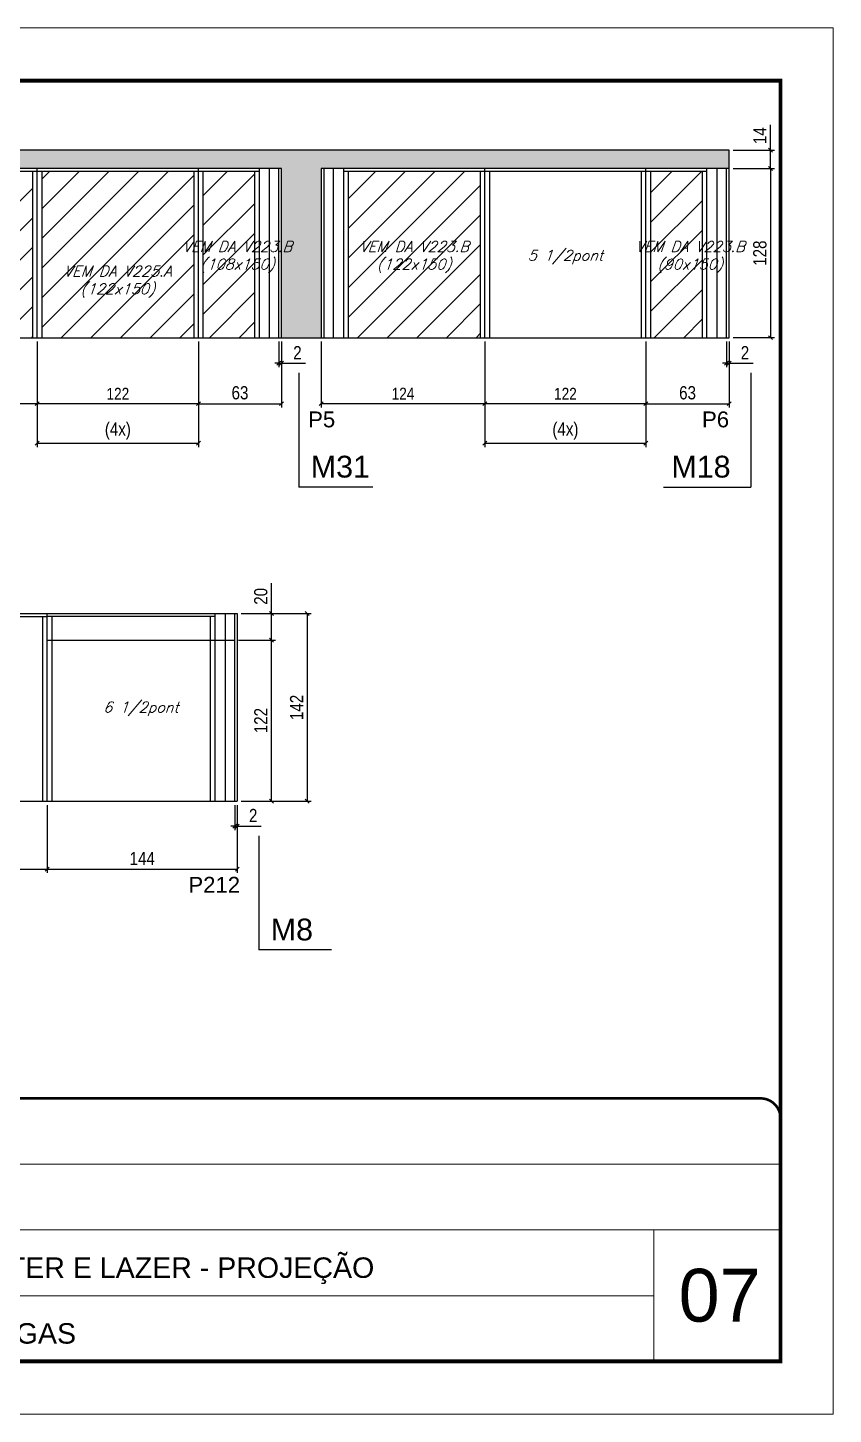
# Model space of a CAD drawing. Extents: x 13154 to 22413, y 1253 to 30260.
# Drawn here: x 17213 to 17823, y 27671 to 28721 of the extents above; entities that cross this region are included whole.
import ezdxf

# ---------------------------------------------------------------- set-up
doc = ezdxf.new("R2010")
doc.units = 0
doc.linetypes.add('CONTINUO', pattern=[0])
doc.linetypes.add('DASHED', pattern=[0.75, 0.5, -0.25])
for name, color, linetype in [('5', 5, 'Continuous'), ('COTA', 241, 'Continuous'), ('NOMENCLATURA', 7, 'Continuous'), ('Painéis', 200, 'Continuous'), ('SARR_2.2x7', 40, 'Continuous'), ('SARR_3.5x7', 81, 'Continuous'), ('texto', 7, 'Continuous')]:
    doc.layers.add(name, color=color, linetype=linetype)
for name, color, linetype, lineweight in [('CARIMBO', 255, 'Continuous', 9), ('Folhas', 255, 'Continuous', 9), ('Hachura', 251, 'Continuous', 9), ('SARRAFO DE PRESSAO', 251, 'DASHED', 9)]:
    doc.layers.add(name, color=color, linetype=linetype, lineweight=lineweight)
doc.styles.add('ARIAL', font='arial.ttf')
doc.styles.add('COTA TECNICA', font='techl___.ttf', dxfattribs={"height": 10})
doc.styles.add('COTA TECNICA-50', font='techl___.ttf', dxfattribs={"height": 9})
doc.styles.add('Romans', font='romans.shx')
doc.styles.get("Standard").update_dxf_attribs({"font": 'arial.ttf'})
doc.dimstyles.new('COTA PAINEL-50', dxfattribs={"dimtxt": 9, "dimasz": 3, "dimexe": 3, "dimexo": 3, "dimgap": 3, "dimtad": 1, "dimdec": 1, "dimzin": 12, "dimdsep": 46, "dimtxsty": 'COTA TECNICA-50', "dimblk1": 'OBLIQUE', "dimblk2": 'OBLIQUE', "dimsah": 1, "dimcen": 0.9, "dimclrd": 4, "dimclre": 4, "dimclrt": 240, "dimadec": 1, "dimazin": 3, "dimtfac": 1, "dimtdec": 1, "dimtmove": 0, "dimatfit": 3, "dimfxl": 1, "dimtolj": 1, "dimtzin": 12, "dimarcsym": 0})
doc.dimstyles.new('PAINEL', dxfattribs={"dimtxt": 10, "dimasz": 3, "dimexe": 3, "dimexo": 3, "dimgap": 3, "dimtad": 1, "dimdec": 1, "dimzin": 12, "dimdsep": 46, "dimtxsty": 'COTA TECNICA', "dimblk1": 'OBLIQUE', "dimblk2": 'OBLIQUE', "dimsah": 1, "dimcen": 0.9, "dimclrd": 4, "dimclre": 4, "dimclrt": 240, "dimadec": 1, "dimazin": 3, "dimtfac": 1, "dimtdec": 1, "dimtmove": 0, "dimatfit": 3, "dimfxl": 1, "dimtolj": 1, "dimtzin": 12, "dimarcsym": 0})

# ---------------------------------------------------------------- blocks, each defined once
blk = doc.blocks.new('9999999999')
at = {"color": 30, "linetype": 'CONTINUO'}
for p, q in [((98564.6, 34379.6), (99584, 34379.6)), ((98564.6, 34329.8), (99488, 34329.8)), ((99584, 34329.8), (99488, 34329.8)), ((99488, 34329.8), (99488, 34230.2)), ((98564.6, 34280), (99488, 34280))]:
    blk.add_line(p, q, dxfattribs=at)
at = {"color": 30, "linetype": 'CONTINUO', "const_width": 2}
blk.add_lwpolyline([(99584, 34230.2), (99584, 34414.4, 0.414214), (99569, 34429.4), (98229, 34429.4, 0.414214), (98214, 34414.4), (98214, 34245.2, 0.414214), (98229, 34230.2), (99584, 34230.2)], format="xyb", dxfattribs=at)
at = {"layer": 'Folhas'}
blk.add_lwpolyline([(98139, 34190.2), (99624, 34190.2), (99624, 35240.2), (98139, 35240.2)], close=True, dxfattribs=at)
at = {"layer": 'Folhas', "color": 30, "const_width": 3}
blk.add_lwpolyline([(98214, 34230.2), (99584, 34230.2), (99584, 35200.2), (98214, 35200.2)], close=True, dxfattribs=at)
at = {"color": 7, "linetype": 'Continuous', "ltscale": 5, "style": 'ARIAL'}
for s, p in [('BUSINESS CENTER E LAZER - PROJEÇÃO', (98837.7, 34293.5)), ('LATERAIS DE VIGAS', (98837.7, 34243.7))]:
    blk.add_text(s, height=15.483, dxfattribs=at).set_placement(p)
blk = doc.blocks.new('_Oblique')
at = {"color": 0, "linetype": 'ByBlock', "lineweight": -2}
blk.add_line((-0.5, -0.5), (0.5, 0.5), dxfattribs=at)
blk = doc.blocks.new('*D272')
at = {"layer": 'COTA', "color": 4, "linetype": 'ByBlock', "lineweight": -2, "transparency": 16777216}
for p, q in [((17220, 28482.9), (17220, 28432.9)), ((17342, 28482.9), (17342, 28432.9)), ((17342, 28435.9), (17220, 28435.9))]:
    blk.add_line(p, q, dxfattribs=at)
at = {"layer": 'Defpoints', "color": 0, "linetype": 'ByBlock', "transparency": 16777216}
for p in [(17220, 28485.9), (17342, 28485.9), (17220, 28435.9)]:
    blk.add_point(p, dxfattribs=at)
at = {"layer": 'COTA', "color": 4, "linetype": 'ByBlock', "lineweight": -2, "transparency": 16777216, "xscale": 3, "yscale": 3, "zscale": 3, "rotation": 180}
blk.add_blockref('_Oblique', (17220, 28435.9), dxfattribs=at)
at = {"layer": 'COTA', "color": 4, "linetype": 'ByBlock', "lineweight": -2, "transparency": 16777216, "xscale": 3, "yscale": 3, "zscale": 3}
blk.add_blockref('_Oblique', (17342, 28435.9), dxfattribs=at)
at = {"layer": 'COTA', "color": 240, "linetype": 'ByBlock', "transparency": 16777216, "insert": (17281, 28443.4), "char_height": 9, "attachment_point": 5, "style": 'COTA TECNICA-50'}
blk.add_mtext('\\A1;122', dxfattribs=at)
blk = doc.blocks.new('*D1305')
at = {"layer": 'COTA', "color": 4, "linetype": 'ByBlock', "lineweight": -2, "transparency": 16777216}
for p, q in [((17096, 28482.9), (17096, 28432.9)), ((17220, 28482.9), (17220, 28432.9)), ((17220, 28435.9), (17096, 28435.9))]:
    blk.add_line(p, q, dxfattribs=at)
at = {"layer": 'Defpoints', "color": 0, "linetype": 'ByBlock', "transparency": 16777216}
for p in [(17096, 28485.9), (17220, 28485.9), (17096, 28435.9)]:
    blk.add_point(p, dxfattribs=at)
at = {"layer": 'COTA', "color": 4, "linetype": 'ByBlock', "lineweight": -2, "transparency": 16777216, "xscale": 3, "yscale": 3, "zscale": 3, "rotation": 180}
blk.add_blockref('_Oblique', (17096, 28435.9), dxfattribs=at)
at = {"layer": 'COTA', "color": 4, "linetype": 'ByBlock', "lineweight": -2, "transparency": 16777216, "xscale": 3, "yscale": 3, "zscale": 3}
blk.add_blockref('_Oblique', (17220, 28435.9), dxfattribs=at)
at = {"layer": 'COTA', "color": 240, "linetype": 'ByBlock', "transparency": 16777216, "insert": (17158, 28443.5), "char_height": 9, "attachment_point": 5, "style": 'COTA TECNICA-50'}
blk.add_mtext('\\A1;124', dxfattribs=at)
blk = doc.blocks.new('*D1306')
at = {"layer": 'COTA', "color": 4, "linetype": 'ByBlock', "lineweight": -2, "transparency": 16777216}
for p, q in [((17342, 28482.9), (17342, 28432.9)), ((17405, 28482.9), (17405, 28432.9)), ((17342, 28435.9), (17405, 28435.9))]:
    blk.add_line(p, q, dxfattribs=at)
at = {"layer": 'Defpoints', "color": 0, "linetype": 'ByBlock', "transparency": 16777216}
for p in [(17342, 28485.9), (17405, 28485.9), (17405, 28435.9)]:
    blk.add_point(p, dxfattribs=at)
at = {"layer": 'COTA', "color": 4, "linetype": 'ByBlock', "lineweight": -2, "transparency": 16777216, "xscale": 3, "yscale": 3, "zscale": 3, "rotation": 180}
blk.add_blockref('_Oblique', (17342, 28435.9), dxfattribs=at)
at = {"layer": 'COTA', "color": 4, "linetype": 'ByBlock', "lineweight": -2, "transparency": 16777216, "xscale": 3, "yscale": 3, "zscale": 3}
blk.add_blockref('_Oblique', (17405, 28435.9), dxfattribs=at)
at = {"layer": 'COTA', "color": 240, "linetype": 'ByBlock', "transparency": 16777216, "insert": (17373.5, 28444.1), "char_height": 10, "attachment_point": 5, "style": 'COTA TECNICA'}
blk.add_mtext('\\A1;63', dxfattribs=at)
blk = doc.blocks.new('*D1307')
at = {"layer": 'COTA', "color": 4, "linetype": 'ByBlock', "lineweight": -2, "transparency": 16777216}
for p, q in [((17220, 28482.9), (17220, 28403)), ((17342, 28482.9), (17342, 28403)), ((17220, 28406), (17342, 28406))]:
    blk.add_line(p, q, dxfattribs=at)
at = {"layer": 'Defpoints', "color": 0, "linetype": 'ByBlock', "transparency": 16777216}
for p in [(17220, 28485.9), (17342, 28485.9), (17342, 28406)]:
    blk.add_point(p, dxfattribs=at)
at = {"layer": 'COTA', "color": 4, "linetype": 'ByBlock', "lineweight": -2, "transparency": 16777216, "xscale": 3, "yscale": 3, "zscale": 3, "rotation": 180}
blk.add_blockref('_Oblique', (17220, 28406), dxfattribs=at)
at = {"layer": 'COTA', "color": 4, "linetype": 'ByBlock', "lineweight": -2, "transparency": 16777216, "xscale": 3, "yscale": 3, "zscale": 3}
blk.add_blockref('_Oblique', (17342, 28406), dxfattribs=at)
at = {"layer": 'COTA', "color": 240, "linetype": 'ByBlock', "transparency": 16777216, "insert": (17281, 28415.2), "char_height": 10, "attachment_point": 5, "style": 'COTA TECNICA'}
blk.add_mtext('\\A1;(4x)', dxfattribs=at)
blk = doc.blocks.new('*D245')
at = {"layer": 'COTA', "color": 4, "linetype": 'ByBlock', "lineweight": -2, "transparency": 16777216}
for p, q in [((17559, 28482.9), (17559, 28432.9)), ((17681, 28482.9), (17681, 28432.9)), ((17681, 28435.9), (17559, 28435.9))]:
    blk.add_line(p, q, dxfattribs=at)
at = {"layer": 'Defpoints', "color": 0, "linetype": 'ByBlock', "transparency": 16777216}
for p in [(17559, 28485.9), (17681, 28485.9), (17559, 28435.9)]:
    blk.add_point(p, dxfattribs=at)
at = {"layer": 'COTA', "color": 4, "linetype": 'ByBlock', "lineweight": -2, "transparency": 16777216, "xscale": 3, "yscale": 3, "zscale": 3, "rotation": 180}
blk.add_blockref('_Oblique', (17559, 28435.9), dxfattribs=at)
at = {"layer": 'COTA', "color": 4, "linetype": 'ByBlock', "lineweight": -2, "transparency": 16777216, "xscale": 3, "yscale": 3, "zscale": 3}
blk.add_blockref('_Oblique', (17681, 28435.9), dxfattribs=at)
at = {"layer": 'COTA', "color": 240, "linetype": 'ByBlock', "transparency": 16777216, "insert": (17620, 28443.4), "char_height": 9, "attachment_point": 5, "style": 'COTA TECNICA-50'}
blk.add_mtext('\\A1;122', dxfattribs=at)
blk = doc.blocks.new('*D1309')
at = {"layer": 'COTA', "color": 4, "linetype": 'ByBlock', "lineweight": -2, "transparency": 16777216}
for p, q in [((17435, 28482.9), (17435, 28432.9)), ((17559, 28482.9), (17559, 28432.9)), ((17559, 28435.9), (17435, 28435.9))]:
    blk.add_line(p, q, dxfattribs=at)
at = {"layer": 'Defpoints', "color": 0, "linetype": 'ByBlock', "transparency": 16777216}
for p in [(17435, 28485.9), (17559, 28485.9), (17435, 28435.9)]:
    blk.add_point(p, dxfattribs=at)
at = {"layer": 'COTA', "color": 4, "linetype": 'ByBlock', "lineweight": -2, "transparency": 16777216, "xscale": 3, "yscale": 3, "zscale": 3, "rotation": 180}
blk.add_blockref('_Oblique', (17435, 28435.9), dxfattribs=at)
at = {"layer": 'COTA', "color": 4, "linetype": 'ByBlock', "lineweight": -2, "transparency": 16777216, "xscale": 3, "yscale": 3, "zscale": 3}
blk.add_blockref('_Oblique', (17559, 28435.9), dxfattribs=at)
at = {"layer": 'COTA', "color": 240, "linetype": 'ByBlock', "transparency": 16777216, "insert": (17497, 28443.5), "char_height": 9, "attachment_point": 5, "style": 'COTA TECNICA-50'}
blk.add_mtext('\\A1;124', dxfattribs=at)
blk = doc.blocks.new('*D1310')
at = {"layer": 'COTA', "color": 4, "linetype": 'ByBlock', "lineweight": -2, "transparency": 16777216}
for p, q in [((17681, 28482.9), (17681, 28432.9)), ((17744, 28482.9), (17744, 28432.9)), ((17681, 28435.9), (17744, 28435.9))]:
    blk.add_line(p, q, dxfattribs=at)
at = {"layer": 'Defpoints', "color": 0, "linetype": 'ByBlock', "transparency": 16777216}
for p in [(17681, 28485.9), (17744, 28485.9), (17744, 28435.9)]:
    blk.add_point(p, dxfattribs=at)
at = {"layer": 'COTA', "color": 4, "linetype": 'ByBlock', "lineweight": -2, "transparency": 16777216, "xscale": 3, "yscale": 3, "zscale": 3, "rotation": 180}
blk.add_blockref('_Oblique', (17681, 28435.9), dxfattribs=at)
at = {"layer": 'COTA', "color": 4, "linetype": 'ByBlock', "lineweight": -2, "transparency": 16777216, "xscale": 3, "yscale": 3, "zscale": 3}
blk.add_blockref('_Oblique', (17744, 28435.9), dxfattribs=at)
at = {"layer": 'COTA', "color": 240, "linetype": 'ByBlock', "transparency": 16777216, "insert": (17712.5, 28444.1), "char_height": 10, "attachment_point": 5, "style": 'COTA TECNICA'}
blk.add_mtext('\\A1;63', dxfattribs=at)
blk = doc.blocks.new('*D1311')
at = {"layer": 'COTA', "color": 4, "linetype": 'ByBlock', "lineweight": -2, "transparency": 16777216}
for p, q in [((17559, 28482.9), (17559, 28403)), ((17681, 28482.9), (17681, 28403)), ((17559, 28406), (17681, 28406))]:
    blk.add_line(p, q, dxfattribs=at)
at = {"layer": 'Defpoints', "color": 0, "linetype": 'ByBlock', "transparency": 16777216}
for p in [(17559, 28485.9), (17681, 28485.9), (17681, 28406)]:
    blk.add_point(p, dxfattribs=at)
at = {"layer": 'COTA', "color": 4, "linetype": 'ByBlock', "lineweight": -2, "transparency": 16777216, "xscale": 3, "yscale": 3, "zscale": 3, "rotation": 180}
blk.add_blockref('_Oblique', (17559, 28406), dxfattribs=at)
at = {"layer": 'COTA', "color": 4, "linetype": 'ByBlock', "lineweight": -2, "transparency": 16777216, "xscale": 3, "yscale": 3, "zscale": 3}
blk.add_blockref('_Oblique', (17681, 28406), dxfattribs=at)
at = {"layer": 'COTA', "color": 240, "linetype": 'ByBlock', "transparency": 16777216, "insert": (17620, 28415.2), "char_height": 10, "attachment_point": 5, "style": 'COTA TECNICA'}
blk.add_mtext('\\A1;(4x)', dxfattribs=at)
blk = doc.blocks.new('*D246')
at = {"layer": 'COTA', "color": 4, "linetype": 'ByBlock', "lineweight": -2, "transparency": 16777216}
for p, q in [((17742, 28482.9), (17742, 28463.5)), ((17744, 28482.9), (17744, 28463.5)), ((17742, 28466.5), (17739, 28466.5)), ((17742, 28466.5), (17744, 28466.5)), ((17744, 28466.5), (17762.1, 28466.5))]:
    blk.add_line(p, q, dxfattribs=at)
at = {"layer": 'Defpoints', "color": 0, "linetype": 'ByBlock', "transparency": 16777216}
for p in [(17742, 28485.9), (17744, 28485.9), (17744, 28466.5)]:
    blk.add_point(p, dxfattribs=at)
at = {"layer": 'COTA', "color": 4, "linetype": 'ByBlock', "lineweight": -2, "transparency": 16777216, "xscale": 3, "yscale": 3, "zscale": 3}
blk.add_blockref('_Oblique', (17742, 28466.5), dxfattribs=at)
at = {"layer": 'COTA', "color": 4, "linetype": 'ByBlock', "lineweight": -2, "transparency": 16777216, "xscale": 3, "yscale": 3, "zscale": 3, "rotation": 180}
blk.add_blockref('_Oblique', (17744, 28466.5), dxfattribs=at)
at = {"layer": 'COTA', "color": 240, "linetype": 'ByBlock', "transparency": 16777216, "insert": (17756, 28474.5), "char_height": 10, "attachment_point": 5, "style": 'COTA TECNICA'}
blk.add_mtext('\\A1;2', dxfattribs=at)
blk = doc.blocks.new('*D1312')
at = {"layer": 'COTA', "color": 4, "linetype": 'ByBlock', "lineweight": -2, "transparency": 16777216}
for p, q in [((17747, 28613.9), (17778.4, 28613.9)), ((17775.4, 28613.9), (17775.4, 28485.9)), ((17747, 28485.9), (17778.4, 28485.9))]:
    blk.add_line(p, q, dxfattribs=at)
at = {"layer": 'Defpoints', "color": 0, "linetype": 'ByBlock', "transparency": 16777216}
for p in [(17744, 28613.9), (17744, 28485.9), (17775.4, 28485.9)]:
    blk.add_point(p, dxfattribs=at)
at = {"layer": 'COTA', "color": 4, "linetype": 'ByBlock', "lineweight": -2, "transparency": 16777216, "xscale": 3, "yscale": 3, "zscale": 3}
for p, rotation in [((17775.4, 28613.9), 90), ((17775.4, 28485.9), 270)]:
    blk.add_blockref('_Oblique', p, dxfattribs=dict(at, rotation=rotation))
at = {"layer": 'COTA', "color": 240, "linetype": 'ByBlock', "transparency": 16777216, "insert": (17767.3, 28549.9), "char_height": 10, "attachment_point": 5, "rotation": 90, "style": 'COTA TECNICA'}
blk.add_mtext('\\A1;128', dxfattribs=at)
blk = doc.blocks.new('*D1313')
at = {"layer": 'COTA', "color": 4, "linetype": 'ByBlock', "lineweight": -2, "transparency": 16777216}
for p, q in [((17775.4, 28627.9), (17775.4, 28647)), ((17747, 28627.9), (17778.4, 28627.9)), ((17775.4, 28613.9), (17775.4, 28627.9)), ((17747, 28613.9), (17778.4, 28613.9))]:
    blk.add_line(p, q, dxfattribs=at)
at = {"layer": 'Defpoints', "color": 0, "linetype": 'ByBlock', "transparency": 16777216}
for p in [(17744, 28627.9), (17775.4, 28627.9), (17744, 28613.9)]:
    blk.add_point(p, dxfattribs=at)
at = {"layer": 'COTA', "color": 4, "linetype": 'ByBlock', "lineweight": -2, "transparency": 16777216, "xscale": 3, "yscale": 3, "zscale": 3}
for p, rotation in [((17775.4, 28627.9), 90), ((17775.4, 28613.9), 270)]:
    blk.add_blockref('_Oblique', p, dxfattribs=dict(at, rotation=rotation))
at = {"layer": 'COTA', "color": 240, "linetype": 'ByBlock', "transparency": 16777216, "insert": (17767.3, 28638.9), "char_height": 10, "attachment_point": 5, "rotation": 90, "style": 'COTA TECNICA'}
blk.add_mtext('\\A1;14', dxfattribs=at)
blk = doc.blocks.new('*D247')
at = {"layer": 'COTA', "color": 4, "linetype": 'ByBlock', "lineweight": -2, "transparency": 16777216}
for p, q in [((17403, 28482.9), (17403, 28463.5)), ((17405, 28482.9), (17405, 28463.5)), ((17403, 28466.5), (17400, 28466.5)), ((17403, 28466.5), (17405, 28466.5)), ((17405, 28466.5), (17423.1, 28466.5))]:
    blk.add_line(p, q, dxfattribs=at)
at = {"layer": 'Defpoints', "color": 0, "linetype": 'ByBlock', "transparency": 16777216}
for p in [(17403, 28485.9), (17405, 28485.9), (17405, 28466.5)]:
    blk.add_point(p, dxfattribs=at)
at = {"layer": 'COTA', "color": 4, "linetype": 'ByBlock', "lineweight": -2, "transparency": 16777216, "xscale": 3, "yscale": 3, "zscale": 3}
blk.add_blockref('_Oblique', (17403, 28466.5), dxfattribs=at)
at = {"layer": 'COTA', "color": 4, "linetype": 'ByBlock', "lineweight": -2, "transparency": 16777216, "xscale": 3, "yscale": 3, "zscale": 3, "rotation": 180}
blk.add_blockref('_Oblique', (17405, 28466.5), dxfattribs=at)
at = {"layer": 'COTA', "color": 240, "linetype": 'ByBlock', "transparency": 16777216, "insert": (17417, 28474.5), "char_height": 10, "attachment_point": 5, "style": 'COTA TECNICA'}
blk.add_mtext('\\A1;2', dxfattribs=at)
blk = doc.blocks.new('*D1344')
at = {"layer": 'COTA', "color": 4, "linetype": 'ByBlock', "lineweight": -2, "transparency": 16777216}
for p, q in [((17105.5, 28131.9), (17105.5, 28080.5)), ((17227.5, 28131.9), (17227.5, 28080.5)), ((17105.5, 28083.5), (17227.5, 28083.5))]:
    blk.add_line(p, q, dxfattribs=at)
at = {"layer": 'Defpoints', "color": 0, "linetype": 'ByBlock', "transparency": 16777216}
for p in [(17105.5, 28134.9), (17227.5, 28134.9), (17227.5, 28083.5)]:
    blk.add_point(p, dxfattribs=at)
at = {"layer": 'COTA', "color": 4, "linetype": 'ByBlock', "lineweight": -2, "transparency": 16777216, "xscale": 3, "yscale": 3, "zscale": 3, "rotation": 180}
blk.add_blockref('_Oblique', (17105.5, 28083.5), dxfattribs=at)
at = {"layer": 'COTA', "color": 4, "linetype": 'ByBlock', "lineweight": -2, "transparency": 16777216, "xscale": 3, "yscale": 3, "zscale": 3}
blk.add_blockref('_Oblique', (17227.5, 28083.5), dxfattribs=at)
at = {"layer": 'COTA', "color": 240, "linetype": 'ByBlock', "transparency": 16777216, "insert": (17166.5, 28091.5), "char_height": 10, "attachment_point": 5, "style": 'COTA TECNICA'}
blk.add_mtext('\\A1;122', dxfattribs=at)
blk = doc.blocks.new('*D1345')
at = {"layer": 'COTA', "color": 4, "linetype": 'ByBlock', "lineweight": -2, "transparency": 16777216}
for p, q in [((17227.5, 28131.9), (17227.5, 28080.5)), ((17371.5, 28131.9), (17371.5, 28080.5)), ((17227.5, 28083.5), (17371.5, 28083.5))]:
    blk.add_line(p, q, dxfattribs=at)
at = {"layer": 'Defpoints', "color": 0, "linetype": 'ByBlock', "transparency": 16777216}
for p in [(17227.5, 28134.9), (17371.5, 28134.9), (17371.5, 28083.5)]:
    blk.add_point(p, dxfattribs=at)
at = {"layer": 'COTA', "color": 4, "linetype": 'ByBlock', "lineweight": -2, "transparency": 16777216, "xscale": 3, "yscale": 3, "zscale": 3, "rotation": 180}
blk.add_blockref('_Oblique', (17227.5, 28083.5), dxfattribs=at)
at = {"layer": 'COTA', "color": 4, "linetype": 'ByBlock', "lineweight": -2, "transparency": 16777216, "xscale": 3, "yscale": 3, "zscale": 3}
blk.add_blockref('_Oblique', (17371.5, 28083.5), dxfattribs=at)
at = {"layer": 'COTA', "color": 240, "linetype": 'ByBlock', "transparency": 16777216, "insert": (17299.5, 28091.5), "char_height": 10, "attachment_point": 5, "style": 'COTA TECNICA'}
blk.add_mtext('\\A1;144', dxfattribs=at)
blk = doc.blocks.new('*D1346')
at = {"layer": 'COTA', "color": 4, "linetype": 'ByBlock', "lineweight": -2, "transparency": 16777216}
for p, q in [((17374.5, 28276.9), (17427.5, 28276.9)), ((17424.5, 28276.9), (17424.5, 28134.9)), ((17374.5, 28134.9), (17427.5, 28134.9))]:
    blk.add_line(p, q, dxfattribs=at)
at = {"layer": 'Defpoints', "color": 0, "linetype": 'ByBlock', "transparency": 16777216}
for p in [(17371.5, 28276.9), (17371.5, 28134.9), (17424.5, 28134.9)]:
    blk.add_point(p, dxfattribs=at)
at = {"layer": 'COTA', "color": 4, "linetype": 'ByBlock', "lineweight": -2, "transparency": 16777216, "xscale": 3, "yscale": 3, "zscale": 3}
for p, rotation in [((17424.5, 28276.9), 90), ((17424.5, 28134.9), 270)]:
    blk.add_blockref('_Oblique', p, dxfattribs=dict(at, rotation=rotation))
at = {"layer": 'COTA', "color": 240, "linetype": 'ByBlock', "transparency": 16777216, "insert": (17416.4, 28205.9), "char_height": 10, "attachment_point": 5, "rotation": 90, "style": 'COTA TECNICA'}
blk.add_mtext('\\A1;142', dxfattribs=at)
blk = doc.blocks.new('*D1347')
at = {"layer": 'COTA', "color": 4, "linetype": 'ByBlock', "lineweight": -2, "transparency": 16777216}
for p, q in [((17372.5, 28256.9), (17400.4, 28256.9)), ((17397.4, 28134.9), (17397.4, 28256.9)), ((17374.5, 28134.9), (17400.4, 28134.9))]:
    blk.add_line(p, q, dxfattribs=at)
at = {"layer": 'Defpoints', "color": 0, "linetype": 'ByBlock', "transparency": 16777216}
for p in [(17369.5, 28256.9), (17397.4, 28256.9), (17371.5, 28134.9)]:
    blk.add_point(p, dxfattribs=at)
at = {"layer": 'COTA', "color": 4, "linetype": 'ByBlock', "lineweight": -2, "transparency": 16777216, "xscale": 3, "yscale": 3, "zscale": 3}
for p, rotation in [((17397.4, 28256.9), 90), ((17397.4, 28134.9), 270)]:
    blk.add_blockref('_Oblique', p, dxfattribs=dict(at, rotation=rotation))
at = {"layer": 'COTA', "color": 240, "linetype": 'ByBlock', "transparency": 16777216, "insert": (17389.3, 28195.9), "char_height": 10, "attachment_point": 5, "rotation": 90, "style": 'COTA TECNICA'}
blk.add_mtext('\\A1;122', dxfattribs=at)
blk = doc.blocks.new('*D1348')
at = {"layer": 'COTA', "color": 4, "linetype": 'ByBlock', "lineweight": -2, "transparency": 16777216}
for p, q in [((17397.4, 28276.9), (17397.4, 28300.1)), ((17374.5, 28276.9), (17400.4, 28276.9)), ((17397.4, 28256.9), (17397.4, 28276.9)), ((17372.5, 28256.9), (17400.4, 28256.9))]:
    blk.add_line(p, q, dxfattribs=at)
at = {"layer": 'Defpoints', "color": 0, "linetype": 'ByBlock', "transparency": 16777216}
for p in [(17371.5, 28276.9), (17397.4, 28276.9), (17369.5, 28256.9)]:
    blk.add_point(p, dxfattribs=at)
at = {"layer": 'COTA', "color": 4, "linetype": 'ByBlock', "lineweight": -2, "transparency": 16777216, "xscale": 3, "yscale": 3, "zscale": 3}
for p, rotation in [((17397.4, 28276.9), 90), ((17397.4, 28256.9), 270)]:
    blk.add_blockref('_Oblique', p, dxfattribs=dict(at, rotation=rotation))
at = {"layer": 'COTA', "color": 240, "linetype": 'ByBlock', "transparency": 16777216, "insert": (17389.3, 28290), "char_height": 10, "attachment_point": 5, "rotation": 90, "style": 'COTA TECNICA'}
blk.add_mtext('\\A1;20', dxfattribs=at)
blk = doc.blocks.new('*D1349')
at = {"layer": 'COTA', "color": 4, "linetype": 'ByBlock', "lineweight": -2, "transparency": 16777216}
for p, q in [((17369.5, 28131.9), (17369.5, 28113)), ((17371.5, 28131.9), (17371.5, 28113)), ((17369.5, 28116), (17366.5, 28116)), ((17369.5, 28116), (17371.5, 28116)), ((17371.5, 28116), (17389.6, 28116))]:
    blk.add_line(p, q, dxfattribs=at)
at = {"layer": 'Defpoints', "color": 0, "linetype": 'ByBlock', "transparency": 16777216}
for p in [(17369.5, 28134.9), (17371.5, 28134.9), (17371.5, 28116)]:
    blk.add_point(p, dxfattribs=at)
at = {"layer": 'COTA', "color": 4, "linetype": 'ByBlock', "lineweight": -2, "transparency": 16777216, "xscale": 3, "yscale": 3, "zscale": 3}
blk.add_blockref('_Oblique', (17369.5, 28116), dxfattribs=at)
at = {"layer": 'COTA', "color": 4, "linetype": 'ByBlock', "lineweight": -2, "transparency": 16777216, "xscale": 3, "yscale": 3, "zscale": 3, "rotation": 180}
blk.add_blockref('_Oblique', (17371.5, 28116), dxfattribs=at)
at = {"layer": 'COTA', "color": 240, "linetype": 'ByBlock', "transparency": 16777216, "insert": (17383.5, 28124), "char_height": 10, "attachment_point": 5, "style": 'COTA TECNICA'}
blk.add_mtext('\\A1;2', dxfattribs=at)

msp = doc.modelspace()

# ---------------------------------------------------------------- hatches: boundary and pattern name
at = {"layer": 'COTA', "linetype": 'ByBlock'}
h = msp.add_hatch(dxfattribs=at)
h.set_pattern_fill('AR-CONC', color=256, scale=0.03)
h.set_pattern_definition([(50, (-115866.6203, -5371.0305), (5.46554007, -0.47817257), [0.5715, -6.2865]), (355, (-115866.62, -5371.0305), (-1.05730264, 5.73170536), [0.4572, -5.02921753]), (100.4514447, (-115866.165, -5371.0704), (4.40823741, 5.25353256), [0.48570026, -5.34270734]), (46.1842, (-115866.62, -5369.5065), (8.13237123, -1.26126984), [0.85725, -9.42975]), (96.6355576, (-115865.9426, -5369.612), (7.122124, 7.42278374), [0.7285507, -8.01406824]), (351.184151, (-115866.62, -5369.5065), (7.122124, 7.42278374), [0.685799, -7.54379196]), (21, (-115865.8583, -5369.8875), (4.54843174, -3.06795595), [0.5715, -6.2865]), (326, (-115865.858, -5369.8875), (1.85406085, 5.52563898), [0.4572, -5.0292]), (71.451445, (-115865.479, -5370.143), (6.40249258, 2.45768307), [0.48570026, -5.34269813]), (37.5, (-115866.6203, -5371.0305), (0.092658098, 2.536651166), [0, -4.96824, 0, -5.1054, 0, -5.04825]), (7.5, (-115866.6203, -5371.0305), (2.004589875, 3.005417245), [0, -2.91084, 0, -4.85394, 0, -1.92405]), (327.5, (-115868.3195, -5371.0305), (4.067717855, -0.17186232), [0, -1.905, 0, -5.9436, 0, -7.8867]), (317.5, (-115869.0815, -5371.0305), (4.44387544, 0.76279473), [0, -2.4765, 0, -3.94716, 0, -5.6007])])
h.paths.add_polyline_path([(17434.98, 28613.88), (17743.98, 28613.88), (17743.98, 28627.88), (16759.48, 28627.88), (16759.48, 28613.88), (17065.98, 28613.88), (17065.98, 28485.88), (17095.98, 28485.88), (17095.98, 28613.88), (17404.98, 28613.88), (17404.98, 28485.88), (17434.98, 28485.88)])
at = {"layer": 'Hachura', "linetype": 'ByBlock'}
h = msp.add_hatch(dxfattribs=at)
h.set_pattern_fill('ANSI31', color=256, scale=5)
h.paths.add_polyline_path([(16879.98, 28485.88), (16879.98, 28611.68), (16779.98, 28611.68), (16779.98, 28485.88)])
h.paths.add_polyline_path([(17045.48, 28611.68), (17008.98, 28611.68), (17008.98, 28485.88), (17045.48, 28485.88)])
h.paths.add_polyline_path([(17216.48, 28611.68), (17116.48, 28611.68), (17116.48, 28485.88), (17216.48, 28485.88)])
h.paths.add_polyline_path([(17384.48, 28611.68), (17345.48, 28611.68), (17345.48, 28485.88), (17384.48, 28485.88)])
h.paths.add_polyline_path([(17555.48, 28485.88), (17555.48, 28611.68), (17455.48, 28611.68), (17455.48, 28485.88)])
h.paths.add_polyline_path([(17723.48, 28485.88), (17723.48, 28611.68), (17684.48, 28611.68), (17684.48, 28485.88)])
h = msp.add_hatch(dxfattribs=at)
h.set_pattern_fill('ANSI31', color=256, scale=5)
h.paths.add_polyline_path([(17001.98, 28485.88), (17001.98, 28611.68), (16886.98, 28611.68), (16886.98, 28485.88)])
h.paths.add_polyline_path([(17223.48, 28611.68), (17223.48, 28485.88), (17338.48, 28485.88), (17338.48, 28611.68)])

# ---------------------------------------------------------------- linework, layer by layer
at = {"layer": 'COTA', "linetype": 'ByBlock'}
for p, q in [((17743.98, 28627.88), (16759.48, 28627.88)), ((17743.98, 28613.88), (17743.98, 28627.88)), ((17404.98, 28485.88), (17434.98, 28485.88))]:
    msp.add_line(p, q, dxfattribs=at)
at = {"layer": 'NOMENCLATURA', "linetype": 'Continuous'}
for p, q in [((17418.14, 28459.23), (17418.14, 28372.76)), ((17760.33, 28459.23), (17760.33, 28372.76)), ((17474.01, 28372.76), (17418.14, 28372.76)), ((17694.24, 28372.76), (17760.33, 28372.76)), ((17387.83, 28108.73), (17387.83, 28022.26)), ((17442.83, 28022.26), (17387.83, 28022.26))]:
    msp.add_line(p, q, dxfattribs=at)
at = {"layer": 'Painéis', "linetype": 'Continuous'}
for p, q in [((17404.98, 28613.88), (17095.98, 28613.88)), ((17219.98, 28485.88), (17219.98, 28613.88)), ((17341.98, 28485.88), (17341.98, 28613.88)), ((17402.98, 28485.88), (17402.98, 28613.88)), ((17404.98, 28485.88), (17404.98, 28613.88)), ((17434.98, 28613.88), (17434.98, 28485.88)), ((17743.98, 28613.88), (17434.98, 28613.88)), ((17436.98, 28613.88), (17436.98, 28485.88)), ((17558.98, 28485.88), (17558.98, 28613.88)), ((17680.98, 28485.88), (17680.98, 28613.88)), ((17741.98, 28485.88), (17741.98, 28613.88)), ((17743.98, 28485.88), (17743.98, 28613.88)), ((17095.98, 28485.88), (17404.98, 28485.88)), ((17434.98, 28485.88), (17743.98, 28485.88)), ((17105.48, 28276.89), (17371.48, 28276.89)), ((17227.48, 28134.89), (17227.48, 28276.89)), ((17369.48, 28276.89), (17369.48, 28134.89)), ((17371.48, 28276.89), (17371.48, 28134.89)), ((17227.48, 28256.89), (17369.48, 28256.89)), ((16759.48, 28134.89), (17371.48, 28134.89))]:
    msp.add_line(p, q, dxfattribs=at)
at = {"layer": 'SARR_2.2x7', "linetype": 'Continuous'}
for p, q in [((17395.98, 28485.88), (17395.98, 28613.88)), ((17443.98, 28613.88), (17443.98, 28485.88)), ((17734.98, 28485.88), (17734.98, 28613.88)), ((17219.98, 28611.68), (17112.98, 28611.68)), ((17341.98, 28611.68), (17219.98, 28611.68)), ((17387.98, 28611.68), (17341.98, 28611.68)), ((17558.98, 28611.68), (17451.98, 28611.68)), ((17680.98, 28611.68), (17558.98, 28611.68)), ((17726.98, 28611.68), (17680.98, 28611.68)), ((17362.48, 28134.89), (17362.48, 28276.89)), ((17105.48, 28274.69), (17227.48, 28274.69)), ((17354.48, 28274.69), (17227.48, 28274.69))]:
    msp.add_line(p, q, dxfattribs=at)
at = {"layer": 'SARR_3.5x7'}
for p, q in [((17387.98, 28613.88), (17387.98, 28485.88)), ((17451.98, 28613.88), (17451.98, 28485.88)), ((17726.98, 28613.88), (17726.98, 28485.88)), ((17216.48, 28611.68), (17216.48, 28485.88)), ((17223.48, 28611.68), (17223.48, 28485.88)), ((17338.48, 28611.68), (17338.48, 28485.88)), ((17345.48, 28611.68), (17345.48, 28485.88)), ((17384.48, 28611.68), (17384.48, 28485.88)), ((17455.48, 28611.68), (17455.48, 28485.88)), ((17555.48, 28611.68), (17555.48, 28485.88)), ((17562.48, 28611.68), (17562.48, 28485.88)), ((17677.48, 28611.68), (17677.48, 28485.88)), ((17684.48, 28611.68), (17684.48, 28485.88)), ((17723.48, 28611.68), (17723.48, 28485.88)), ((17354.48, 28276.89), (17354.48, 28134.89)), ((17223.98, 28274.69), (17223.98, 28134.89)), ((17230.98, 28274.69), (17230.98, 28134.89)), ((17350.98, 28274.69), (17350.98, 28134.89))]:
    msp.add_line(p, q, dxfattribs=at)

# ---------------------------------------------------------------- block references
at = {"layer": 'SARRAFO DE PRESSAO', "color": 6, "linetype": 'ByBlock'}
msp.add_blockref('9999999999', (-81801.1, -6519.61), dxfattribs=at)

# ---------------------------------------------------------------- texts
at = {"layer": '5', "linetype": 'Continuous'}
for s, p in [('P5', (17425.12, 28417.99)), ('P6', (17723.46, 28417.99)), ('P212', (17334.43, 28065.56))]:
    msp.add_text(s, height=12, rotation=359.99996, dxfattribs=at).set_placement(p)
at = {"layer": 'CARIMBO', "style": 'ARIAL'}
msp.add_text('07', height=40, dxfattribs=at).set_placement((17705.74, 27740.74))
at = {"layer": 'NOMENCLATURA', "linetype": 'Continuous'}
for s, p in [('M31', (17427.12, 28379.96)), ('M18', (17700.27, 28379.96)), ('M8', (17396.81, 28029.45))]:
    msp.add_text(s, height=16.5, dxfattribs=at).set_placement(p)
at = {"layer": 'texto', "color": 2, "char_height": 8, "attachment_point": 5, "style": 'Romans'}
for s, insert in [('{\\Q19;\\C256;VEM DA V223.B\\P(108x150)}', (17371.59, 28546.88)), ('{\\Q19;\\C256;VEM DA V223.B\\P(122x150)}', (17505.48, 28546.88)), ('{\\Q19;\\C256;5 1/2pont}', (17619.98, 28546.88)), ('{\\Q19;\\C256;VEM DA V223.B\\P(90x150)}', (17714.47, 28546.88)), ('{\\Q19;\\C256;VEM DA V225.A\\P(122x150)}', (17280.95, 28528.22)), ('{\\Q19;\\C256;6 1/2pont}', (17298.48, 28204.79))]:
    msp.add_mtext(s, dxfattribs=dict(at, insert=insert))

# ---------------------------------------------------------------- dimensions: what is measured, and where the dimension line sits
at = {"layer": 'COTA', "linetype": 'ByBlock'}
for base, p1, p2, angle, picture, middle in [((17775.39, 28627.88), (17743.98, 28613.88), (17743.98, 28627.88), 90, '*D1313', (17767.31, 28638.94)), ((17775.39, 28485.88), (17743.98, 28613.88), (17743.98, 28485.88), 90, '*D1312', (17767.29, 28549.88)), ((17404.98, 28466.46), (17402.98, 28485.88), (17404.98, 28485.88), 180, '*D247', (17417.04, 28474.46)), ((17743.98, 28466.46), (17741.98, 28485.88), (17743.98, 28485.88), 180, '*D246', (17756.04, 28474.46)), ((17397.37, 28276.89), (17369.48, 28256.89), (17371.48, 28276.89), 90, '*D1348', (17389.26, 28289.99)), ((17424.47, 28134.89), (17371.48, 28276.89), (17371.48, 28134.89), 90, '*D1346', (17416.4, 28205.89)), ((17397.37, 28256.89), (17371.48, 28134.89), (17369.48, 28256.89), 90, '*D1347', (17389.31, 28195.89))]:
    dim = msp.add_linear_dim(base=base, p1=p1, p2=p2, angle=angle, dimstyle='PAINEL', dxfattribs=at)
    dim.commit()
    dim.dimension.update_dxf_attribs({"geometry": picture, "text_midpoint": middle})
for base, p1, p2, picture, middle in [((17095.98, 28435.89), (17219.98, 28485.88), (17095.98, 28485.88), '*D1305', (17157.98, 28443.45)), ((17434.98, 28435.89), (17558.98, 28485.88), (17434.98, 28485.88), '*D1309', (17496.98, 28443.45))]:
    dim = msp.add_linear_dim(base=base, p1=p1, p2=p2, angle=180, dimstyle='COTA PAINEL-50', override={"dimarcsym": 1}, dxfattribs=at)
    dim.commit()
    dim.dimension.update_dxf_attribs({"geometry": picture, "text_midpoint": middle})
for base, p1, p2, picture, middle in [((17219.98, 28435.89), (17341.98, 28485.88), (17219.98, 28485.88), '*D272', (17280.98, 28443.44)), ((17558.98, 28435.89), (17680.98, 28485.88), (17558.98, 28485.88), '*D245', (17619.98, 28443.44))]:
    dim = msp.add_linear_dim(base=base, p1=p1, p2=p2, dimstyle='COTA PAINEL-50', override={"dimarcsym": 1}, dxfattribs=at)
    dim.commit()
    dim.dimension.update_dxf_attribs({"geometry": picture, "text_midpoint": middle})
for base, p1, p2, picture, middle in [((17341.98, 28406.02), (17219.98, 28485.88), (17341.98, 28485.88), '*D1307', (17280.98, 28415.24)), ((17680.98, 28406.02), (17558.98, 28485.88), (17680.98, 28485.88), '*D1311', (17619.98, 28415.24))]:
    dim = msp.add_linear_dim(base=base, p1=p1, p2=p2, text='(4x)', dimstyle='PAINEL', dxfattribs=at)
    dim.commit()
    dim.dimension.update_dxf_attribs({"geometry": picture, "text_midpoint": middle})
for base, p1, p2, picture, middle in [((17404.98, 28435.89), (17341.98, 28485.88), (17404.98, 28485.88), '*D1306', (17373.48, 28444.11)), ((17743.98, 28435.89), (17680.98, 28485.88), (17743.98, 28485.88), '*D1310', (17712.48, 28444.11)), ((17227.48, 28083.46), (17105.48, 28134.89), (17227.48, 28134.89), '*D1344', (17166.48, 28091.52)), ((17371.48, 28083.46), (17227.48, 28134.89), (17371.48, 28134.89), '*D1345', (17299.48, 28091.54)), ((17371.48, 28115.96), (17369.48, 28134.89), (17371.48, 28134.89), '*D1349', (17383.54, 28123.96))]:
    dim = msp.add_linear_dim(base=base, p1=p1, p2=p2, dimstyle='PAINEL', dxfattribs=at)
    dim.commit()
    dim.dimension.update_dxf_attribs({"geometry": picture, "text_midpoint": middle})

doc.saveas('drawing.dxf')
